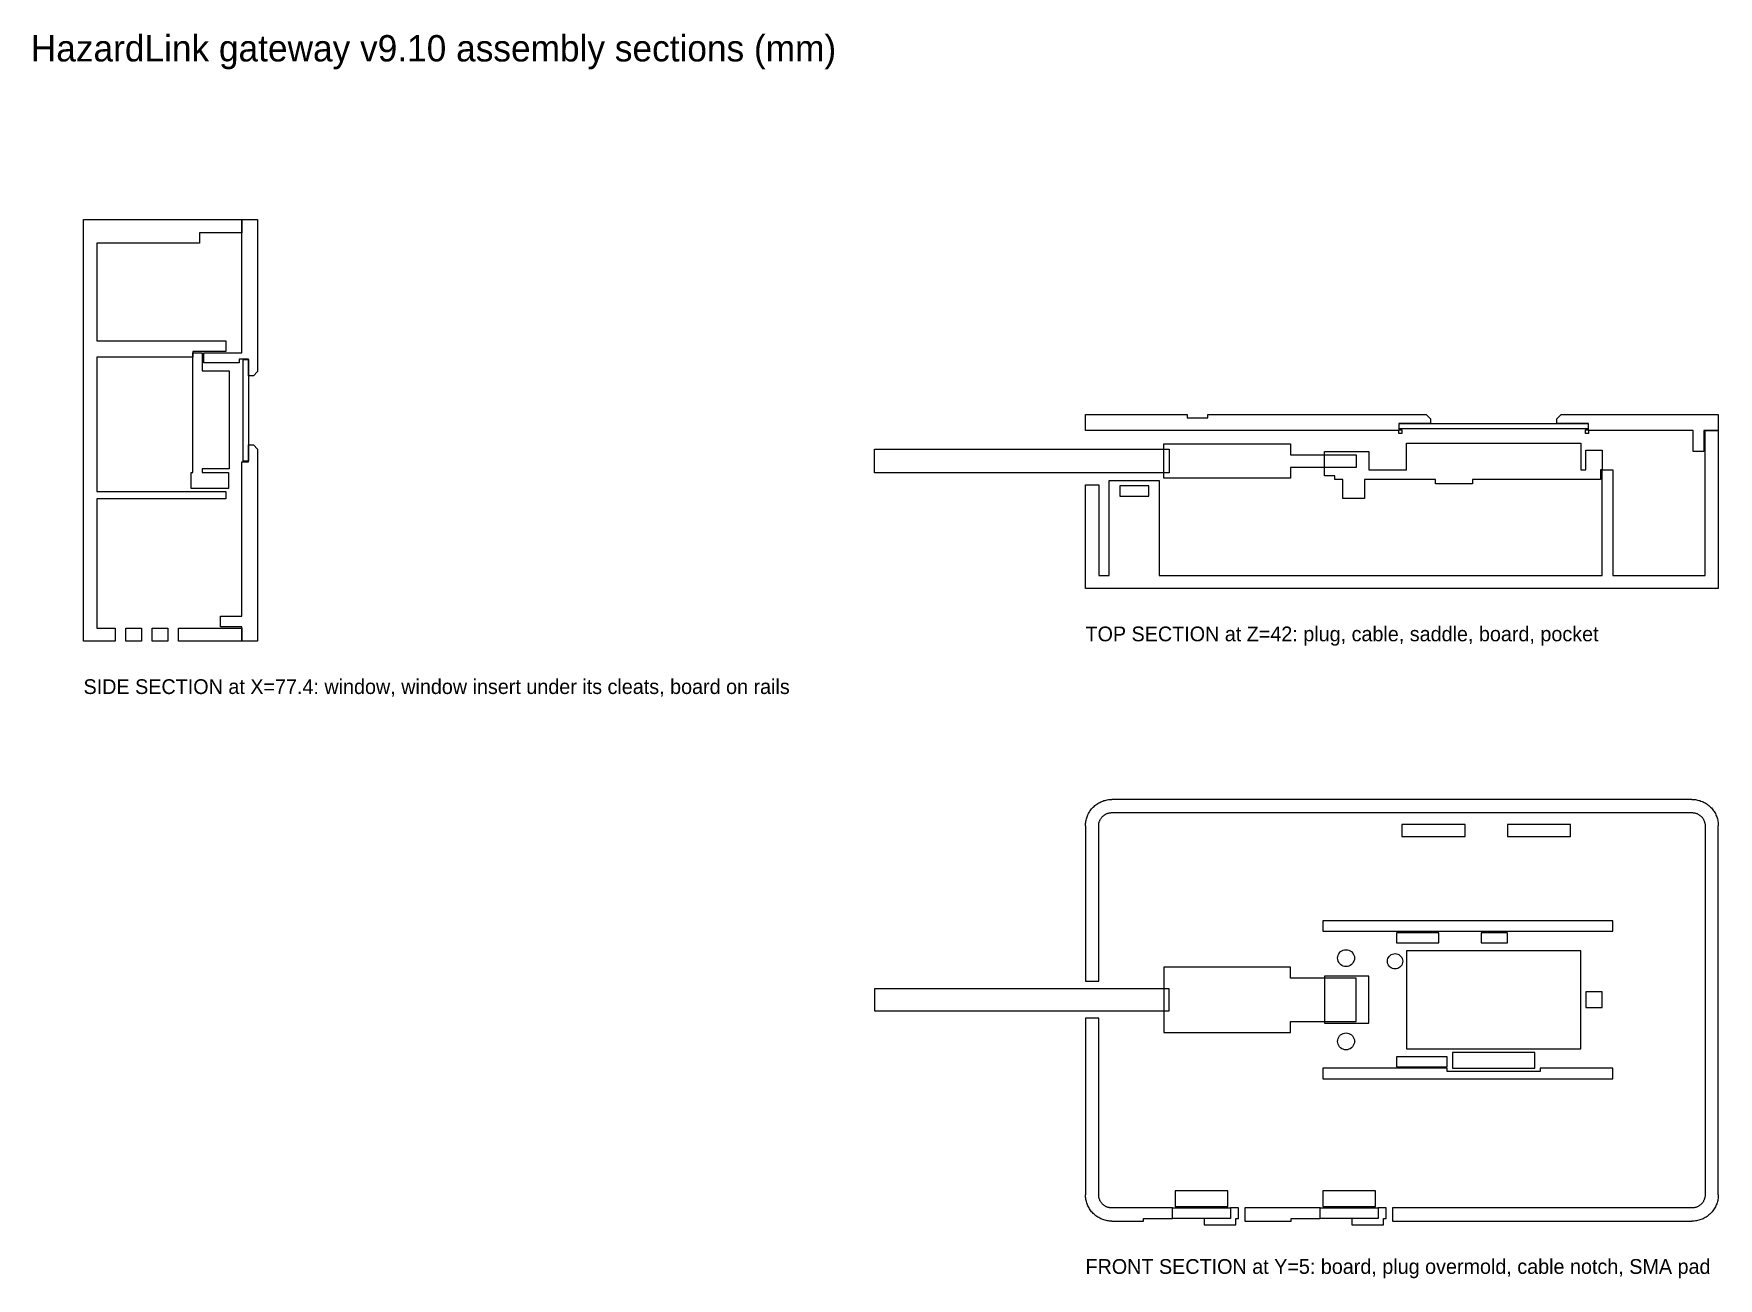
# Model space of a CAD drawing. Header units: metres. Extents: x 1 to 320, y -231 to 5.
import ezdxf

# ---------------------------------------------------------------- set-up
doc = ezdxf.new("R2010")
doc.units = ezdxf.units.M
for name, color, linetype in [('OUTLINE', 7, 'Continuous'), ('REF', 8, 'Continuous'), ('TEXT', 3, 'Continuous')]:
    doc.layers.add(name, color=color, linetype=linetype)

msp = doc.modelspace()

# ---------------------------------------------------------------- linework, layer by layer
at = {"layer": 'OUTLINE'}
for p, q in [((10, -30), (40, -30)), ((10, -110), (10, -30)), ((40, -30), (40, -32.5)), ((40, -30), (43, -30)), ((40, -55.3), (40, -30)), ((43, -30), (43, -58.85)), ((12.5, -34.5), (12.5, -53)), ((32, -34.5), (12.5, -34.5)), ((32, -32.5), (32, -34.5)), ((40, -32.5), (32, -32.5)), ((12.5, -53), (37, -53)), ((37, -53), (37, -55)), ((12.5, -56.1), (12.5, -81)), ((30.7, -56.1), (12.5, -56.1)), ((30.7, -55), (30.7, -56.1)), ((37, -55), (30.7, -55)), ((32.8, -55.3), (40, -55.3)), ((32.8, -57.2), (32.8, -55.3)), ((39.5, -57.2), (32.8, -57.2)), ((39.5, -56.45), (39.5, -57.2)), ((41.3, -56.45), (39.5, -56.45)), ((41.3, -59.65), (41.3, -56.45)), ((42.2, -59.65), (41.3, -59.65)), ((43, -58.85), (42.2, -59.65)), ((200, -67), (219.3, -67)), ((200, -70), (200, -67)), ((219.3, -67), (219.3, -67.6)), ((223.2, -67), (264.6, -67)), ((223.2, -67.6), (223.2, -67)), ((264.6, -67), (265.4, -67.8)), ((289.4, -67.8), (290.2, -67)), ((290.2, -67), (320, -67)), ((320, -67), (320, -70)), ((259.4, -70), (200, -70)), ((219.3, -67.6), (223.2, -67.6)), ((259.4, -68.7), (259.4, -69.9)), ((265.4, -68.7), (259.4, -68.7)), ((259.4, -69.9), (260, -69.9)), ((259.4, -70.6), (259.4, -70)), ((260, -69.9), (260, -70.6)), ((265.4, -67.8), (265.4, -68.7)), ((289.4, -68.7), (289.4, -67.8)), ((295.4, -68.7), (289.4, -68.7)), ((294.8, -69.9), (295.4, -69.9)), ((294.8, -70.6), (294.8, -69.9)), ((295.4, -69.9), (295.4, -68.7)), ((295.4, -70), (295.4, -70.6)), ((315.25, -70), (295.4, -70)), ((315.25, -74), (315.25, -70)), ((317.25, -70), (317.25, -74)), ((320, -70), (317.25, -70)), ((317.5, -70), (320, -70)), ((317.5, -97.5), (317.5, -70)), ((320, -70), (320, -100)), ((41.3, -72.75), (42.2, -72.75)), ((41.3, -75.95), (41.3, -72.75)), ((42.2, -72.75), (43, -73.55)), ((260, -70.6), (259.4, -70.6)), ((295.4, -70.6), (294.8, -70.6)), ((40, -75.95), (41.3, -75.95)), ((40, -105.25), (40, -75.95)), ((43, -73.55), (43, -110)), ((317.25, -74), (315.25, -74)), ((204.5, -79.5), (214, -79.5)), ((204.5, -97.5), (204.5, -79.5)), ((214, -79.5), (214, -97.5)), ((298, -77.5), (300, -77.5)), ((298, -97.5), (298, -77.5)), ((300, -77.5), (300, -97.5)), ((12.5, -81), (12.51, -81)), ((12.5, -83), (12.5, -107.5)), ((37, -83), (12.5, -83)), ((12.51, -81), (12.51, -81.6)), ((12.51, -81.6), (37, -81.6)), ((37, -81.6), (37, -83)), ((200, -80.3), (202.5, -80.3)), ((200, -100), (200, -80.3)), ((202.5, -80.3), (202.5, -97.5)), ((212, -80.5), (206.5, -80.5)), ((206.5, -80.5), (206.5, -82.5)), ((206.5, -82.5), (212, -82.5)), ((212, -82.5), (212, -80.5)), ((202.5, -97.5), (204.5, -97.5)), ((214, -97.5), (298, -97.5)), ((300, -97.5), (317.5, -97.5)), ((320, -100), (200, -100)), ((36, -105.25), (40, -105.25)), ((36, -107.25), (36, -105.25)), ((12.5, -107.5), (16, -107.5)), ((16, -107.5), (16, -110)), ((18, -107.5), (21, -107.5)), ((18, -110), (18, -107.5)), ((21, -107.5), (21, -110)), ((23, -107.5), (26, -107.5)), ((23, -110), (23, -107.5)), ((26, -107.5), (26, -110)), ((28, -107.5), (40, -107.5)), ((28, -110), (28, -107.5)), ((40, -107.25), (36, -107.25)), ((40, -110), (40, -107.25)), ((40, -107.5), (40, -110)), ((16, -110), (10, -110)), ((21, -110), (18, -110)), ((26, -110), (23, -110)), ((40, -110), (28, -110)), ((43, -110), (40, -110)), ((315, -140), (205, -140)), ((205, -142.5), (315, -142.5)), ((200, -145), (200, -174.5)), ((202.5, -174.5), (202.5, -145)), ((272, -144.75), (260, -144.75)), ((260, -144.75), (260, -147)), ((272, -147), (272, -144.75)), ((292, -144.75), (280, -144.75)), ((280, -144.75), (280, -147)), ((292, -147), (292, -144.75)), ((317.5, -145), (317.5, -215)), ((320, -215), (320, -145)), ((260, -147), (272, -147)), ((280, -147), (292, -147)), ((300, -163), (245, -163)), ((245, -163), (245, -165)), ((245, -165), (300, -165)), ((267, -165.3), (259, -165.3)), ((259, -165.3), (259, -167.2)), ((267, -167.2), (267, -165.3)), ((280, -165.3), (275, -165.3)), ((275, -165.3), (275, -167.2)), ((280, -167.2), (280, -165.3)), ((300, -165), (300, -163)), ((259, -167.2), (267, -167.2)), ((275, -167.2), (280, -167.2)), ((200, -174.5), (202.5, -174.5)), ((200, -181.5), (200, -215)), ((202.5, -181.5), (200, -181.5)), ((202.5, -215), (202.5, -181.5)), ((268.6, -191), (245, -191)), ((245, -191), (245, -193)), ((268.6, -188.8), (259, -188.8)), ((259, -188.8), (259, -190.7)), ((259, -190.7), (268.6, -190.7)), ((268.6, -190.7), (268.6, -188.8)), ((268.6, -191.6), (268.6, -191)), ((286.2, -191.6), (268.6, -191.6)), ((286.2, -191), (286.2, -191.6)), ((300, -191), (286.2, -191)), ((300, -193), (300, -191)), ((245, -193), (300, -193)), ((227, -214.25), (217, -214.25)), ((217, -214.25), (217, -217.25)), ((227, -217.25), (227, -214.25)), ((255, -214.25), (245, -214.25)), ((245, -214.25), (245, -217.25)), ((255, -217.25), (255, -214.25)), ((216.5, -217.5), (205, -217.5)), ((205, -220), (211, -220)), ((211, -219.5), (216.5, -219.5)), ((211, -220), (211, -219.5)), ((216.5, -217.5), (227.5, -217.5)), ((216.5, -219.5), (216.5, -217.5)), ((222.5, -219.5), (216.5, -219.5)), ((217, -217.25), (227, -217.25)), ((222.5, -219.49), (222.5, -219.5)), ((227.5, -219.49), (222.5, -219.49)), ((222.5, -219.5), (222.5, -220.7)), ((227.5, -217.5), (227.5, -219.49)), ((229, -217.5), (227.5, -217.5)), ((228.5, -219.5), (229, -219.5)), ((228.5, -220.7), (228.5, -219.5)), ((229, -219.5), (229, -217.5)), ((230.2, -217.5), (230.2, -220)), ((244.5, -217.5), (230.2, -217.5)), ((230.2, -220), (239, -220)), ((239, -219.5), (244.5, -219.5)), ((239, -220), (239, -219.5)), ((244.5, -217.5), (255.5, -217.5)), ((244.5, -219.5), (244.5, -217.5)), ((250.5, -219.5), (244.5, -219.5)), ((245, -217.25), (255, -217.25)), ((250.5, -219.49), (250.5, -219.5)), ((255.5, -219.49), (250.5, -219.49)), ((250.5, -219.5), (250.5, -220.7)), ((255.5, -217.5), (255.5, -219.49)), ((257, -217.5), (255.5, -217.5)), ((256.5, -219.5), (257, -219.5)), ((256.5, -220.7), (256.5, -219.5)), ((257, -219.5), (257, -217.5)), ((258.2, -217.5), (258.2, -220)), ((315, -217.5), (258.2, -217.5)), ((258.2, -220), (315, -220)), ((222.5, -220.7), (228.5, -220.7)), ((250.5, -220.7), (256.5, -220.7))]:
    msp.add_line(p, q, dxfattribs=at)
for points in [[(200, -145), (200, -144.78), (200.02, -144.56), (200.04, -144.35), (200.08, -144.13), (200.12, -143.92), (200.17, -143.71), (200.23, -143.5), (200.3, -143.29), (200.38, -143.09), (200.47, -142.89), (200.56, -142.69), (200.67, -142.5), (200.78, -142.31), (200.9, -142.13), (201.03, -141.96), (201.17, -141.79), (201.31, -141.62), (201.46, -141.46), (201.62, -141.31), (201.79, -141.17), (201.96, -141.03), (202.13, -140.9), (202.31, -140.78), (202.5, -140.67), (202.69, -140.56), (202.89, -140.47), (203.09, -140.38), (203.29, -140.3), (203.5, -140.23), (203.71, -140.17), (203.92, -140.12), (204.13, -140.08), (204.35, -140.04), (204.56, -140.02), (204.78, -140), (205, -140)], [(315, -140), (315.22, -140), (315.44, -140.02), (315.65, -140.04), (315.87, -140.08), (316.08, -140.12), (316.29, -140.17), (316.5, -140.23), (316.71, -140.3), (316.91, -140.38), (317.11, -140.47), (317.31, -140.56), (317.5, -140.67), (317.69, -140.78), (317.87, -140.9), (318.04, -141.03), (318.21, -141.17), (318.38, -141.31), (318.54, -141.46), (318.69, -141.62), (318.83, -141.79), (318.97, -141.96), (319.1, -142.13), (319.22, -142.31), (319.33, -142.5), (319.44, -142.69), (319.53, -142.89), (319.62, -143.09), (319.7, -143.29), (319.77, -143.5), (319.83, -143.71), (319.88, -143.92), (319.92, -144.13), (319.96, -144.35), (319.98, -144.56), (320, -144.78), (320, -145)], [(202.5, -145), (202.5, -144.89), (202.51, -144.78), (202.52, -144.67), (202.54, -144.57), (202.56, -144.46), (202.59, -144.35), (202.62, -144.25), (202.65, -144.14), (202.69, -144.04), (202.73, -143.94), (202.78, -143.85), (202.83, -143.75), (202.89, -143.66), (202.95, -143.57), (203.02, -143.48), (203.08, -143.39), (203.16, -143.31), (203.23, -143.23), (203.31, -143.16), (203.39, -143.08), (203.48, -143.02), (203.57, -142.95), (203.66, -142.89), (203.75, -142.83), (203.85, -142.78), (203.94, -142.73), (204.04, -142.69), (204.14, -142.65), (204.25, -142.62), (204.35, -142.59), (204.46, -142.56), (204.57, -142.54), (204.67, -142.52), (204.78, -142.51), (204.89, -142.5), (205, -142.5)], [(315, -142.5), (315.11, -142.5), (315.22, -142.51), (315.33, -142.52), (315.43, -142.54), (315.54, -142.56), (315.65, -142.59), (315.75, -142.62), (315.86, -142.65), (315.96, -142.69), (316.06, -142.73), (316.15, -142.78), (316.25, -142.83), (316.34, -142.89), (316.43, -142.95), (316.52, -143.02), (316.61, -143.08), (316.69, -143.16), (316.77, -143.23), (316.84, -143.31), (316.92, -143.39), (316.98, -143.48), (317.05, -143.57), (317.11, -143.66), (317.17, -143.75), (317.22, -143.85), (317.27, -143.94), (317.31, -144.04), (317.35, -144.14), (317.38, -144.25), (317.41, -144.35), (317.44, -144.46), (317.46, -144.57), (317.48, -144.67), (317.49, -144.78), (317.5, -144.89), (317.5, -145)], [(249.4, -168.5), (249.68, -168.52), (249.95, -168.6), (250.2, -168.71), (250.43, -168.87), (250.63, -169.07), (250.79, -169.3), (250.9, -169.55), (250.98, -169.82), (251, -170.1), (250.98, -170.38), (250.9, -170.65), (250.79, -170.9), (250.63, -171.13), (250.43, -171.33), (250.2, -171.49), (249.95, -171.6), (249.68, -171.68), (249.4, -171.7), (249.12, -171.68), (248.85, -171.6), (248.6, -171.49), (248.37, -171.33), (248.17, -171.13), (248.01, -170.9), (247.9, -170.65), (247.82, -170.38), (247.8, -170.1), (247.82, -169.82), (247.9, -169.55), (248.01, -169.3), (248.17, -169.07), (248.37, -168.87), (248.6, -168.71), (248.85, -168.6), (249.12, -168.52), (249.4, -168.5)], [(249.4, -184.3), (249.68, -184.32), (249.95, -184.4), (250.2, -184.51), (250.43, -184.67), (250.63, -184.87), (250.79, -185.1), (250.9, -185.35), (250.98, -185.62), (251, -185.9), (250.98, -186.18), (250.9, -186.45), (250.79, -186.7), (250.63, -186.93), (250.43, -187.13), (250.2, -187.29), (249.95, -187.4), (249.68, -187.48), (249.4, -187.5), (249.12, -187.48), (248.85, -187.4), (248.6, -187.29), (248.37, -187.13), (248.17, -186.93), (248.01, -186.7), (247.9, -186.45), (247.82, -186.18), (247.8, -185.9), (247.82, -185.62), (247.9, -185.35), (248.01, -185.1), (248.17, -184.87), (248.37, -184.67), (248.6, -184.51), (248.85, -184.4), (249.12, -184.32), (249.4, -184.3)], [(205, -220), (204.78, -220), (204.56, -219.98), (204.35, -219.96), (204.13, -219.92), (203.92, -219.88), (203.71, -219.83), (203.5, -219.77), (203.29, -219.7), (203.09, -219.62), (202.89, -219.53), (202.69, -219.44), (202.5, -219.33), (202.31, -219.22), (202.13, -219.1), (201.96, -218.97), (201.79, -218.83), (201.62, -218.69), (201.46, -218.54), (201.31, -218.38), (201.17, -218.21), (201.03, -218.04), (200.9, -217.87), (200.78, -217.69), (200.67, -217.5), (200.56, -217.31), (200.47, -217.11), (200.38, -216.91), (200.3, -216.71), (200.23, -216.5), (200.17, -216.29), (200.12, -216.08), (200.08, -215.87), (200.04, -215.65), (200.02, -215.44), (200, -215.22), (200, -215)], [(205, -217.5), (204.89, -217.5), (204.78, -217.49), (204.67, -217.48), (204.57, -217.46), (204.46, -217.44), (204.35, -217.41), (204.25, -217.38), (204.14, -217.35), (204.04, -217.31), (203.94, -217.27), (203.85, -217.22), (203.75, -217.17), (203.66, -217.11), (203.57, -217.05), (203.48, -216.98), (203.39, -216.92), (203.31, -216.84), (203.23, -216.77), (203.16, -216.69), (203.08, -216.61), (203.02, -216.52), (202.95, -216.43), (202.89, -216.34), (202.83, -216.25), (202.78, -216.15), (202.73, -216.06), (202.69, -215.96), (202.65, -215.86), (202.62, -215.75), (202.59, -215.65), (202.56, -215.54), (202.54, -215.43), (202.52, -215.33), (202.51, -215.22), (202.5, -215.11), (202.5, -215)], [(320, -215), (320, -215.22), (319.98, -215.44), (319.96, -215.65), (319.92, -215.87), (319.88, -216.08), (319.83, -216.29), (319.77, -216.5), (319.7, -216.71), (319.62, -216.91), (319.53, -217.11), (319.44, -217.31), (319.33, -217.5), (319.22, -217.69), (319.1, -217.87), (318.97, -218.04), (318.83, -218.21), (318.69, -218.38), (318.54, -218.54), (318.38, -218.69), (318.21, -218.83), (318.04, -218.97), (317.87, -219.1), (317.69, -219.22), (317.5, -219.33), (317.31, -219.44), (317.11, -219.53), (316.91, -219.62), (316.71, -219.7), (316.5, -219.77), (316.29, -219.83), (316.08, -219.88), (315.87, -219.92), (315.65, -219.96), (315.44, -219.98), (315.22, -220), (315, -220)], [(317.5, -215), (317.5, -215.11), (317.49, -215.22), (317.48, -215.33), (317.46, -215.43), (317.44, -215.54), (317.41, -215.65), (317.38, -215.75), (317.35, -215.86), (317.31, -215.96), (317.27, -216.06), (317.22, -216.15), (317.17, -216.25), (317.11, -216.34), (317.05, -216.43), (316.98, -216.52), (316.92, -216.61), (316.84, -216.69), (316.77, -216.77), (316.69, -216.84), (316.61, -216.92), (316.52, -216.98), (316.43, -217.05), (316.34, -217.11), (316.25, -217.17), (316.15, -217.22), (316.06, -217.27), (315.96, -217.31), (315.86, -217.35), (315.75, -217.38), (315.65, -217.41), (315.54, -217.44), (315.43, -217.46), (315.33, -217.48), (315.22, -217.49), (315.11, -217.5), (315, -217.5)]]:
    msp.add_lwpolyline(points, dxfattribs=at)
at = {"layer": 'REF'}
for p, q in [((30.7, -55.3), (32.5, -55.3)), ((30.7, -78), (30.7, -55.3)), ((32.5, -55.3), (32.5, -58.7)), ((40.3, -56.55), (41.3, -56.55)), ((40.3, -75.85), (40.3, -56.55)), ((41.3, -56.55), (41.3, -75.85)), ((32.5, -58.7), (37.6, -58.7)), ((37.6, -58.7), (37.6, -77.3)), ((259.5, -68.7), (295.3, -68.7)), ((259.5, -69.7), (259.5, -68.7)), ((295.3, -69.7), (259.5, -69.7)), ((295.3, -68.7), (295.3, -69.7)), ((214.85, -72.55), (238.85, -72.55)), ((214.85, -79.05), (214.85, -72.55)), ((238.85, -72.55), (238.85, -74.6)), ((260.9, -72.4), (293.9, -72.4)), ((260.9, -77.5), (260.9, -72.4)), ((293.9, -72.4), (293.9, -77.5)), ((41.3, -75.85), (40.3, -75.85)), ((160, -73.55), (215.85, -73.55)), ((160, -78.05), (160, -73.55)), ((215.85, -73.55), (215.85, -78.05)), ((238.85, -74.6), (251.35, -74.6)), ((245.35, -74), (253.7, -74)), ((245.35, -78.58), (245.35, -74)), ((251.35, -74.6), (251.35, -77)), ((253.7, -74), (253.7, -77.5)), ((294.85, -73.74), (297.95, -73.74)), ((294.85, -77.5), (294.85, -73.74)), ((297.95, -73.74), (297.95, -77.5)), ((30.4, -78), (30.7, -78)), ((30.4, -81), (30.4, -78)), ((32.5, -77.3), (32.5, -78)), ((37.6, -77.3), (32.5, -77.3)), ((32.5, -78), (37.5, -78)), ((37.5, -78), (37.5, -81)), ((215.85, -78.05), (160, -78.05)), ((238.85, -79.05), (214.85, -79.05)), ((238.85, -77), (238.85, -79.05)), ((251.35, -77), (238.85, -77)), ((247.27, -78.58), (245.35, -78.58)), ((247.27, -79.3), (247.27, -78.58)), ((248.8, -79.3), (247.27, -79.3)), ((248.8, -82.9), (248.8, -79.3)), ((252.9, -79.3), (252.9, -82.9)), ((266.4, -79.3), (252.9, -79.3)), ((253.7, -77.5), (260.9, -77.5)), ((266.4, -80.1), (266.4, -79.3)), ((273.4, -79.3), (273.4, -80.1)), ((297.69, -79.3), (273.4, -79.3)), ((293.9, -77.5), (294.85, -77.5)), ((297.69, -77.5), (297.69, -79.3)), ((297.95, -77.5), (297.69, -77.5)), ((37.5, -81), (30.4, -81)), ((252.9, -82.9), (248.8, -82.9)), ((273.4, -80.1), (266.4, -80.1)), ((293.9, -168.7), (260.9, -168.7)), ((260.9, -168.7), (260.9, -187.3)), ((293.9, -187.3), (293.9, -168.7)), ((238.85, -171.8), (214.85, -171.8)), ((214.85, -171.8), (214.85, -184.2)), ((238.85, -173.9), (238.85, -171.8)), ((251.35, -173.9), (238.85, -173.9)), ((253.7, -173.53), (245.35, -173.53)), ((245.35, -173.53), (245.35, -182.47)), ((251.35, -182.1), (251.35, -173.9)), ((253.7, -182.47), (253.7, -173.53)), ((215.85, -175.9), (160, -175.9)), ((160, -175.9), (160, -180.1)), ((215.85, -180.1), (215.85, -175.9)), ((297.95, -176.5), (294.85, -176.5)), ((294.85, -176.5), (294.85, -179.5)), ((297.95, -179.5), (297.95, -176.5)), ((160, -180.1), (215.85, -180.1)), ((294.85, -179.5), (297.95, -179.5)), ((214.85, -184.2), (238.85, -184.2)), ((238.85, -182.1), (251.35, -182.1)), ((238.85, -184.2), (238.85, -182.1)), ((245.35, -182.47), (253.7, -182.47)), ((260.9, -187.3), (293.9, -187.3)), ((285.2, -188), (269.6, -188)), ((269.6, -188), (269.6, -191)), ((285.2, -191), (285.2, -188)), ((269.6, -191), (285.2, -191))]:
    msp.add_line(p, q, dxfattribs=at)
msp.add_lwpolyline([(260.15, -170.7), (260.13, -170.95), (260.06, -171.2), (259.96, -171.43), (259.81, -171.63), (259.63, -171.81), (259.43, -171.96), (259.2, -172.06), (258.95, -172.13), (258.7, -172.15), (258.45, -172.13), (258.2, -172.06), (257.98, -171.96), (257.77, -171.81), (257.59, -171.63), (257.44, -171.43), (257.34, -171.2), (257.27, -170.95), (257.25, -170.7), (257.27, -170.45), (257.34, -170.2), (257.44, -169.97), (257.59, -169.77), (257.77, -169.59), (257.98, -169.44), (258.2, -169.34), (258.45, -169.27), (258.7, -169.25), (258.95, -169.27), (259.2, -169.34), (259.43, -169.44), (259.63, -169.59), (259.81, -169.77), (259.96, -169.97), (260.06, -170.2), (260.13, -170.45), (260.15, -170.7)], dxfattribs=at)

# ---------------------------------------------------------------- texts
at = {"layer": 'TEXT'}
for s, height, p in [('HazardLink gateway v9.10 assembly sections (mm)', 5, (0, 0)), ('TOP SECTION at Z=42: plug, cable, saddle, board, pocket', 2.8, (200, -110)), ('SIDE SECTION at X=77.4: window, window insert under its cleats, board on rails', 2.8, (10, -120)), ('FRONT SECTION at Y=5: board, plug overmold, cable notch, SMA pad', 2.8, (200, -230))]:
    msp.add_text(s, height=height, dxfattribs=at).set_placement(p)

doc.saveas('drawing.dxf')
